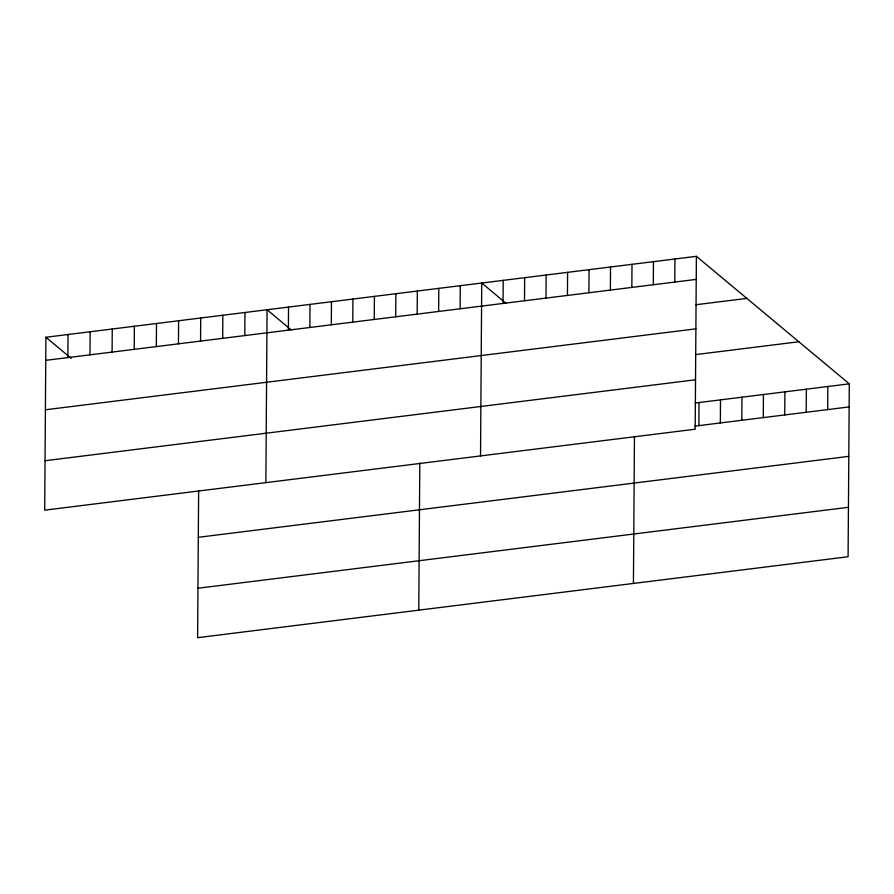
<?xml version="1.0" encoding="UTF-8"?>
<svg xmlns="http://www.w3.org/2000/svg" width="894" height="894" viewBox="0 0 894 894"><rect width="100%" height="100%" fill="white"/><g stroke="black" fill="none" stroke-linecap="round" stroke-linejoin="round"><path stroke-width="1.34" d="M45.907 337.262L44.7 510.161L695.186 429.209L696.392 256.321L45.907 337.262L71.14 358.304M67.866 357.6L68.022 334.512M89.981 354.84L90.138 331.763M112.096 352.091L112.253 329.003M134.212 349.342L134.368 326.254M156.327 346.581L156.495 323.505M178.442 343.832L178.61 320.756M198.636 490.616L197.608 637.679L848.093 556.738L849.3 383.839L696.392 256.321M200.558 341.083L200.725 317.996M222.684 338.334L222.841 315.247M244.8 335.574L244.956 312.498M265.864 482.637L267.071 309.737L291.254 329.908M288.382 330.154L288.538 307.067M309.849 327.483L310.006 304.396M331.305 324.813L331.473 301.725M352.772 322.142L352.94 299.054M374.24 319.471L374.407 296.383M395.707 316.8L395.874 293.713M417.174 314.129L417.33 291.042M418.772 610.166L419.8 463.092M438.641 311.458L438.798 288.371M460.108 308.788L460.265 285.7M480.525 455.929L481.732 283.029L505.915 303.189M503.043 303.446L503.199 280.358M524.51 300.775L524.666 277.688M545.977 298.104L546.133 275.017M567.433 295.422L567.601 272.346M588.9 292.751L589.068 269.675M610.367 290.081L610.535 267.004M631.834 287.41L632.002 264.333M633.433 583.447L634.461 436.384M653.302 284.739L653.458 261.663M674.769 282.068L674.925 258.992M698.873 425.622L699.041 402.535M720.341 422.951L720.508 399.864M741.808 420.281L741.964 397.193M763.275 417.61L763.431 394.522M784.742 414.939L784.898 391.851M806.209 412.268L806.366 389.181M827.676 409.597L827.833 386.51M45.75 360.349L696.236 279.397M695.867 304.742L746.859 298.395M45.404 409.787L695.89 328.836M695.532 354.616L798.845 341.754M45.046 460.723L695.532 379.771M695.007 403.038L849.3 383.839M694.85 426.125L849.144 406.926M198.3 537.305L848.797 456.365M197.954 588.241L848.44 507.3"/></g></svg>
